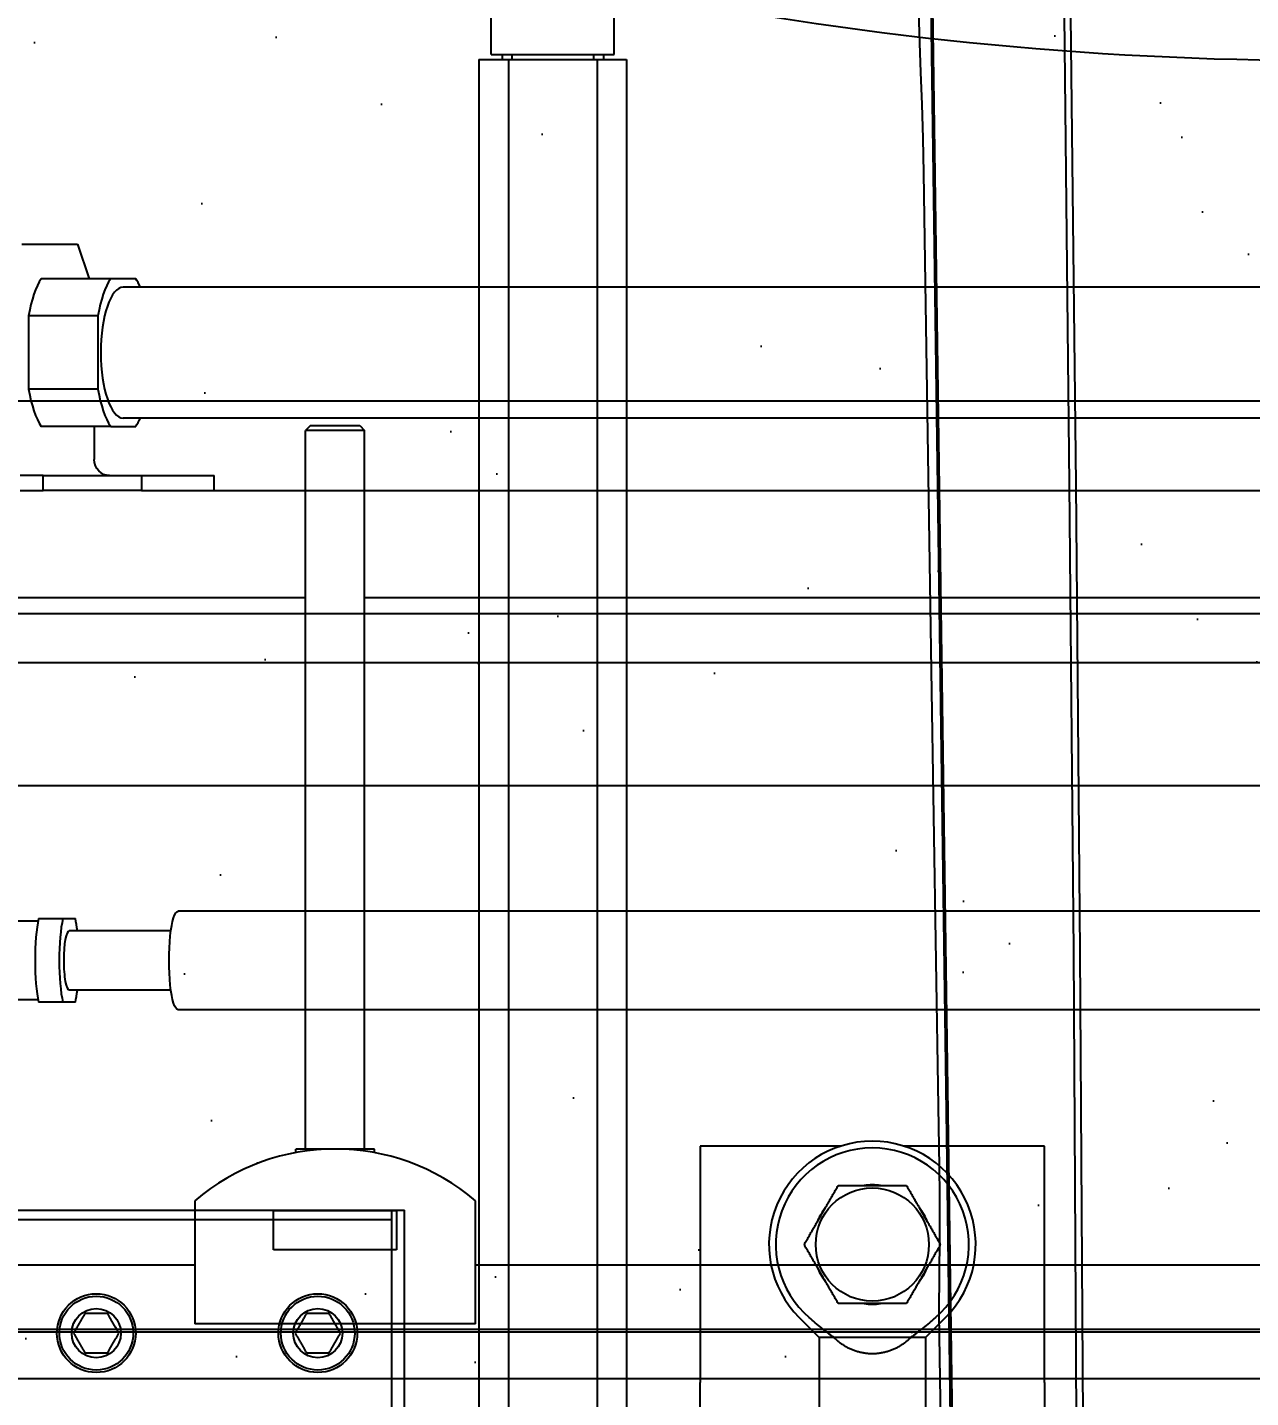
# Model space of a CAD drawing. Header units: millimetres. Extents: x -383313 to -161684, y -117025 to 99224.
# Drawn here: x -344764.6 to -344516.1, y -6713 to -6434.6 of the extents above; entities that cross this region are included whole.
import ezdxf

# ---------------------------------------------------------------- set-up
doc = ezdxf.new("R2010")
doc.units = ezdxf.units.MM
doc.header["$MEASUREMENT"] = 0
doc.linetypes.add('ESKD_shtrihpunktir', pattern=[18, 15, -1, 1, -1])
doc.layers.get('Defpoints').update_dxf_attribs({"color": 31})
for name, color, linetype in [('001__КОНСТРУКТИВ__размеры внутр.', 7, 'Continuous'), ('PV-5D2C5', 7, 'Continuous'), ('PV-CB35', 7, 'Continuous'), ('Робот', 30, 'Continuous')]:
    doc.layers.add(name, color=color, linetype=linetype)
doc.styles.add('PSTUDIO', font='arial.ttf')
doc.dimstyles.new('PS_TICK', dxfattribs={"dimscale": 100, "dimtxt": 2.5, "dimasz": 1, "dimexe": 2, "dimexo": 2, "dimgap": 1, "dimtad": 1, "dimdec": 0, "dimzin": 0, "dimdsep": 46, "dimtxsty": 'PSTUDIO', "dimblk": 'ARCHTICK', "dimcen": 2, "dimdle": 1.5, "dimse1": 1, "dimse2": 1, "dimadec": 0, "dimazin": 0, "dimtfac": 1, "dimtdec": 0, "dimtix": 1, "dimtmove": 1, "dimatfit": 3, "dimldrblk": 'ARCHTICK', "dimfxl": 1, "dimtolj": 1, "dimtzin": 0, "dimarcsym": 0})

# ---------------------------------------------------------------- blocks, each defined once
blk = doc.blocks.new('_ArchTick')
at = {"color": 0, "linetype": 'ByBlock', "const_width": 0.15}
blk.add_lwpolyline([(-0.5, -0.5), (0.5, 0.5)], dxfattribs=at)
blk = doc.blocks.new('*D306')
at = {"layer": '001__КОНСТРУКТИВ__размеры внутр.', "color": 0, "linetype": 'ByBlock', "lineweight": -2, "ltscale": 100, "transparency": 16777216}
for p, q in [((-345089.25, -6786.77), (-345089.25, -7566.79)), ((-343889.25, -6786.77), (-343889.25, -7566.79)), ((-343739.25, -7366.79), (-345239.25, -7366.79))]:
    blk.add_line(p, q, dxfattribs=at)
at = {"layer": 'Defpoints', "color": 0, "ltscale": 100, "transparency": 16777216}
for p in [(-345089.25, -6586.77), (-343889.25, -6586.77), (-345089.25, -7366.79)]:
    blk.add_point(p, dxfattribs=at)
at = {"layer": '001__КОНСТРУКТИВ__размеры внутр.', "color": 0, "lineweight": -2, "ltscale": 100, "transparency": 16777216, "xscale": 100, "yscale": 100, "zscale": 100, "rotation": 180}
blk.add_blockref('_ArchTick', (-345089.25, -7366.79), dxfattribs=at)
at = {"layer": '001__КОНСТРУКТИВ__размеры внутр.', "color": 0, "lineweight": -2, "ltscale": 100, "transparency": 16777216, "xscale": 100, "yscale": 100, "zscale": 100}
blk.add_blockref('_ArchTick', (-343889.25, -7366.79), dxfattribs=at)
at = {"layer": '001__КОНСТРУКТИВ__размеры внутр.', "color": 0, "ltscale": 100, "transparency": 16777216, "insert": (-344489.25, -7139.15), "char_height": 250, "attachment_point": 5, "style": 'PSTUDIO'}
blk.add_mtext('\\A1;1200', dxfattribs=at)
blk = doc.blocks.new('A$C26c17928')
at = {"layer": 'PV-5D2C5'}
for p, q in [((-172.76, 416.21), (-161.47, 416.21)), ((-161.47, 416.21), (-159.08, 409.21)), ((-154.72, 409.21), (-168.81, 409.21)), ((-149.62, 409.21), (-154.72, 409.21)), ((159.15, 407.51), (-152.17, 407.51)), ((-157.3, 401.66), (-171.39, 401.66)), ((-171.39, 401.66), (-171.39, 386.75)), ((-157.3, 401.66), (-157.3, 386.75)), ((-157.3, 386.75), (-171.39, 386.75)), ((-154.72, 379.21), (-168.81, 379.21)), ((-158.05, 379.21), (-158.05, 372.51)), ((-154.72, 379.21), (-149.62, 379.21)), ((159.15, 380.91), (-152.17, 380.91)), ((-168.41, 369.21), (-173.08, 369.21)), ((-168.41, 366.21), (-168.41, 369.21)), ((-168.41, 369.21), (-148.48, 369.21)), ((-148.48, 369.21), (-148.48, 366.21)), ((-148.48, 369.21), (-133.71, 369.21)), ((-133.71, 366.21), (-133.71, 369.21)), ((-173.08, 366.21), (-168.41, 366.21)), ((-148.48, 366.21), (-168.41, 366.21)), ((-148.48, 366.21), (-147.57, 366.21)), ((-147.57, 366.21), (144.33, 366.21)), ((-271.53, 341.21), (144.33, 341.21)), ((-144.33, 331.21), (-180.5, 331.21)), ((271.53, 331.21), (-144.33, 331.21)), ((-144.33, 306.21), (-180.5, 306.21)), ((274.92, 306.21), (-144.33, 306.21)), ((-169.45, 278.71), (-194.63, 278.71)), ((-169.35, 279.21), (-164.43, 279.21)), ((-164.43, 279.21), (-161.89, 279.21)), ((281.76, 280.71), (-141.04, 280.71)), ((-142.5, 276.71), (-163.16, 276.71)), ((-142.5, 264.71), (-163.16, 264.71)), ((-169.45, 262.71), (-194.63, 262.71)), ((-164.43, 262.21), (-169.35, 262.21)), ((-161.89, 262.21), (-164.43, 262.21)), ((281.76, 260.71), (-141.04, 260.71)), ((-35, 233), (-35, 185)), ((-6.4, 233), (-35, 233)), ((35, 233), (6.4, 233)), ((35, 185), (35, 233)), ((-346.11, 220), (-105.8, 220)), ((-105.8, 220), (-97.64, 220)), ((-97.64, 218), (-97.64, 220)), ((-97.64, 220), (-95, 220)), ((-95, 148.5), (-95, 220)), ((-105.8, 218), (-346.11, 218)), ((-97.64, 218), (-105.8, 218)), ((-97.64, 172), (-97.64, 218)), ((-10.8, 194.1), (-14.85, 198.15)), ((10.8, 194.1), (14.85, 198.15)), ((-7.77, 194.1), (-10.8, 194.1)), ((-10.8, 194.1), (-10.8, 158.33)), ((7.77, 194.1), (-7.77, 194.1)), ((10.8, 194.1), (7.77, 194.1)), ((10.8, 194.1), (10.8, 158.33)), ((-35, 173), (-35, 185)), ((35, 185), (35, 173))]:
    blk.add_line(p, q, dxfattribs=at)
for centre, radius in [((0, 213), 11.5), ((-157.64, 195), 8), ((-157.64, 195), 7.5), ((-112.64, 195), 8), ((-112.64, 195), 7.5), ((-157.64, 195), 5), ((-112.64, 195), 5)]:
    blk.add_circle(centre, radius, dxfattribs=at)
for radius, start, end in [(21, 90, 225), (21, 315, 90), (19.62, 310.7966, 229.2034), (12.12, 82.0442, 97.9558), (12.12, 142.0442, 157.9558), (12.12, 22.0442, 37.9558), (12.12, 202.0442, 217.9558), (12.12, 322.0442, 337.9558), (12.12, 262.0442, 277.9558)]:
    blk.add_arc((0, 213), radius, start, end, dxfattribs=at)
for centre, major_axis, ratio, start_param, end_param in [((-166.26, 394.21), (0, -16.75), 0.34202, -2.6804, -2.031989), ((-152.17, 394.21), (0, -16.75), 0.34202, -2.6804, -2.031989), ((-152.17, 394.21), (0, 16.75), 0.34202, -0.653386, -0.461193), ((-152.17, 394.21), (0, 13.3), 0.34202, 0, 1.570796), ((-152.17, 394.21), (0, -13.3), 0.34202, -1.570796, 0), ((-166.26, 394.21), (0, -16.75), 0.34202, -1.109604, -0.461193), ((-152.17, 394.21), (0, -16.75), 0.34202, -1.109604, -0.461193), ((-152.17, 394.21), (0, 16.75), 0.34202, -2.6804, -2.488206), ((-168.08, 270.71), (0, -11), 0.182302, -2.453923, -0.68767), ((-163.16, 270.71), (0, -11), 0.182302, -2.453923, -0.68767), ((-163.16, 270.71), (0, 11), 0.182302, -0.993865, -0.68767), ((-163.16, 270.71), (0, 6), 0.182302, 0, 1.570796), ((-163.16, 270.71), (0, 6), 0.182302, 1.570796, 3.141593), ((-163.16, 270.71), (0, 11), 0.182302, -2.453923, -2.147728)]:
    blk.add_ellipse(centre, major_axis=major_axis, ratio=ratio, start_param=start_param, end_param=end_param, dxfattribs=at)
at = {"layer": 'PV-5D2C5', "extrusion": (0, 0, -1)}
for centre, major_axis, ratio, end_param in [((-154.95, 372.51), (0, -3.3), 0.939693, 1.570796), ((-141.04, 270.71), (0, -10), 0.182302, 3.141593)]:
    blk.add_ellipse(centre, major_axis=major_axis, ratio=ratio, start_param=0, end_param=end_param, dxfattribs=at)
at = {"layer": 'PV-5D2C5'}
for points, weights, degree in [([(-13.86, 213), (-10.39, 219), (-6.93, 225)], [1.17681485541, 1.35886874711, 1.17681485541], 2), ([(-6.93, 225), (0, 225), (6.93, 225)], [1.17681485541, 1.35886874711, 1.17681485541], 2), ([(6.93, 225), (10.39, 219), (13.86, 213)], [1.17681485541, 1.35886874711, 1.17681485541], 2), ([(-6.93, 201), (-10.39, 207), (-13.86, 213)], [1.17681485541, 1.35886874711, 1.17681485541], 2), ([(13.86, 213), (10.39, 207), (6.93, 201)], [1.17681485541, 1.35886874711, 1.17681485541], 2), ([(6.93, 201), (0, 201), (-6.93, 201)], [1.17681485541, 1.35886874711, 1.17681485541], 2), ([(-159.95, 199), (-161.11, 197), (-162.26, 195)], [1.04422863406, 1.20577136594, 1.04422863406], 2), ([(-155.34, 199), (-157.64, 199), (-159.95, 199)], [1.04422863406, 1.20577136594, 1.04422863406], 2), ([(-153.03, 195), (-154.18, 197), (-155.34, 199)], [1.04422863406, 1.20577136594, 1.04422863406], 2), ([(-114.95, 199), (-116.11, 197), (-117.26, 195)], [1.04422863406, 1.20577136594, 1.04422863406], 2), ([(-110.34, 199), (-112.64, 199), (-114.95, 199)], [1.04422863406, 1.20577136594, 1.04422863406], 2), ([(-108.03, 195), (-109.18, 197), (-110.34, 199)], [1.04422863406, 1.20577136594, 1.04422863406], 2), ([(-162.26, 195), (-161.11, 193), (-159.95, 191)], [1.04422863406, 1.20577136594, 1.04422863406], 2), ([(-155.34, 191), (-154.18, 193), (-153.03, 195)], [1.04422863406, 1.20577136594, 1.04422863406], 2), ([(-117.26, 195), (-116.11, 193), (-114.95, 191)], [1.04422863406, 1.20577136594, 1.04422863406], 2), ([(-110.34, 191), (-109.18, 193), (-108.03, 195)], [1.04422863406, 1.20577136594, 1.04422863406], 2), ([(7.77, 194.1), (3.25, 189.42), (-3.25, 189.42), (-7.77, 194.1)], [1, 0.796296296296, 0.796296296296, 1], 3), ([(-159.95, 191), (-157.64, 191), (-155.34, 191)], [1.04422863406, 1.20577136594, 1.04422863406], 2), ([(-114.95, 191), (-112.64, 191), (-110.34, 191)], [1.04422863406, 1.20577136594, 1.04422863406], 2)]:
    blk.add_rational_spline(points, weights, degree=degree, dxfattribs=at)
for points, knots in [([(-7.77, 194.1), (-8.65, 194.73), (-9.5, 195.4), (-11.18, 196.75), (-12, 197.45), (-12.82, 198.15)], [0.049785818, 0.049785818, 0.049785818, 0.049785818, 0.053002819, 0.053002819, 0.056219821, 0.056219821, 0.056219821, 0.056219821]), ([(12.82, 198.15), (12, 197.45), (11.17, 196.75), (9.49, 195.39), (8.64, 194.73), (7.77, 194.1)], [0.026270027, 0.026270027, 0.026270027, 0.026270027, 0.029506027, 0.029506027, 0.032742027, 0.032742027, 0.032742027, 0.032742027])]:
    blk.add_open_spline(points, degree=3, knots=knots, dxfattribs=at)
blk = doc.blocks.new('Робот ABB IRB660_3.15 (сверху)')
at = {"layer": 'Робот', "color": 30}
for p, q in [((142.25, 709.72), (142.25, 1929.72)), ((148.25, 709.72), (148.25, 1929.72)), ((166.25, 709.72), (166.25, 1929.72)), ((172.25, 709.72), (172.25, 1929.72)), ((148.25, 709.72), (142.25, 709.72)), ((169.75, 708.72), (144.75, 708.72)), ((144.75, 708.72), (144.75, 680.43)), ((146.95, 708.72), (146.95, 709.72)), ((166.25, 709.72), (148.25, 709.72)), ((148.95, 708.72), (148.95, 709.72)), ((165.55, 708.72), (165.55, 709.72)), ((172.25, 709.72), (166.25, 709.72)), ((167.55, 708.72), (167.55, 709.72)), ((169.75, 708.72), (169.75, 680.43))]:
    blk.add_line(p, q, dxfattribs=at)
at = {"layer": 'Робот', "color": 30, "flags": 128}
for points in [[(62.11, 210.65), (61.76, 222.8), (59.99, 288.11), (58.36, 353.37), (57.16, 404.85), (56.06, 456.3), (54.63, 530.94), (53.22, 615.99), (52.05, 700.91), (50.99, 796.04), (50.17, 891), (49.59, 985.73), (49.27, 1080.23), (49.22, 1174.47), (49.34, 1233.19), (49.55, 1291.81), (49.96, 1366.59), (50.56, 1441.17), (51.29, 1513.01)], [(52.67, 1512.88), (51.89, 1441.05), (51.27, 1369.69), (50.83, 1298.15), (50.8, 1291.72), (50.58, 1235.66), (50.47, 1179.5), (50.47, 1174.39), (50.53, 1080.16), (50.86, 985.67), (51.43, 890.94), (52.25, 796), (53.29, 700.87), (54.64, 603.13), (56.32, 505.21), (58.34, 407.13), (60.69, 308.92), (63.38, 210.61)], [(86.78, 208.89), (85.99, 266.87), (84.99, 340.69), (83.99, 414.45), (82.65, 512.69), (81.31, 610.81), (79.97, 708.78), (78.96, 782.14), (77.95, 855.41), (76.61, 952.97), (75.26, 1050.34), (73.91, 1147.52), (72.56, 1244.49), (71.21, 1341.25), (69.85, 1437.77), (68.83, 1510)], [(69.16, 1509.75), (70.16, 1437.53), (71.17, 1365.18), (72.18, 1292.71), (73.19, 1220.08), (74.2, 1147.33), (75.21, 1074.49), (76.22, 1001.53), (77.23, 928.45), (78.24, 855.26), (79.25, 782), (80.26, 708.64), (81.27, 635.2), (82.29, 561.67), (83.3, 488.04), (84.31, 414.34), (85.32, 340.59), (86.33, 266.78), (87.13, 208.84)], [(78.84, 964.6), (78.7, 973.41), (77.69, 1037.52), (76.69, 1100.76), (75.7, 1163.69), (74.72, 1226.03), (74.36, 1248.71), (73.99, 1272.02), (73.61, 1296.24), (73.21, 1321.4), (72.79, 1347.57), (72.37, 1374.76), (71.95, 1401.32), (71.52, 1428.73), (71.44, 1433.67)], [(78.78, 934.72), (78.71, 940.55), (78.7, 944.22), (78.7, 947.76), (78.71, 951.25), (78.74, 954.52), (78.79, 958.52), (78.83, 961.96), (78.84, 964), (78.83, 964.6)], [(81.96, 732.81), (81.61, 755.09), (80.37, 833.85), (78.97, 922.41), (78.78, 934.72)], [(83.02, 698.11), (83.01, 698.88), (82.91, 702.01), (82.76, 706.39), (82.53, 712.32), (82.31, 718.85), (82.11, 725.72), (81.96, 732.81)]]:
    blk.add_lwpolyline(points, dxfattribs=at)
at = {"layer": 'Робот'}
for radius in [3150, 1054]:
    blk.add_circle((0, 0), radius, dxfattribs=at)
at = {"layer": 'Робот', "color": 30, "linetype": 'ESKD_shtrihpunktir', "ltscale": 15}
blk.add_circle((0, 0), 710, dxfattribs=at)
blk = doc.blocks.new('A$C0e877309')
h = blk.add_hatch()
h.set_pattern_fill('AR-SAND', color=256, scale=2)
h.set_pattern_definition([(37.5, (-2480.5, -1360.185), (-3.2, 97.8826), [0, -77.216, 0, -86.36, 0, -82.55]), (7.5, (-2480.5, -1360.19), (89.9047, 143.365), [0, -41.656, 0, -69.596, 0, -26.67]), (327.5, (-2542.98, -1360.185), (158.1985, 0.2874), [0, -25.4, 0, -91.44, 0, -119.38]), (317.5, (-2542.98, -1360.19), (152.7113, 44.586), [0, -12.7, 0, -59.944, 0, -68.58])])
h.paths.add_polyline_path([(-975.05, 987.36), (-975.05, -1012.64), (1024.95, -1012.64), (1024.95, 987.36)])
blk = doc.blocks.new('*U206')
at = {"layer": 'PV-CB35'}
for p, q in [((1493.59, 1852.97), (2952.54, 1852.97)), ((2197.54, 1847.97), (2196.54, 1846.97)), ((2208.54, 1846.97), (2196.54, 1846.97)), ((2196.54, 1700.97), (2196.54, 1846.97)), ((2197.54, 1847.97), (2207.54, 1847.97)), ((2207.54, 1847.97), (2208.54, 1846.97)), ((2208.54, 1700.97), (2208.54, 1846.97)), ((2196.54, 1812.97), (1608.54, 1812.97)), ((2746.54, 1812.97), (2208.54, 1812.97)), ((2202.54, 1700.97), (2194.54, 1700.97)), ((2194.54, 1700.24), (2194.54, 1700.97)), ((2210.54, 1700.97), (2202.54, 1700.97)), ((2210.54, 1700.24), (2210.54, 1700.97)), ((2174.04, 1690.47), (2174.04, 1665.47)), ((2231.04, 1665.47), (2231.04, 1690.47)), ((2190.04, 1680.47), (2190.04, 1688.47)), ((2190.04, 1688.47), (2215.04, 1688.47)), ((2215.04, 1688.47), (2215.04, 1680.47)), ((2215.04, 1680.47), (2190.04, 1680.47)), ((1631.04, 1677.47), (2174.04, 1677.47)), ((2231.04, 1677.47), (2724.04, 1677.47)), ((2231.04, 1665.47), (2174.04, 1665.47)), ((878.52, 1664.34), (2952.54, 1664.34)), ((878.52, 1663.83), (2952.54, 1663.83)), ((878.52, 1654.37), (2952.54, 1654.37))]:
    blk.add_line(p, q, dxfattribs=at)
blk.add_arc((2202.54, 1657.04), 43.93, 49.5503, 130.4497, dxfattribs=at)

msp = doc.modelspace()

# ---------------------------------------------------------------- block references
at = {"ltscale": 100}
for name, p in [('A$C0e877309', (-344437.63713, -5797.42318)), ('A$C26c17928', (-344592.97016, -6894.90594))]:
    msp.add_blockref(name, p, dxfattribs=at)
at = {"layer": 'PV-CB35'}
msp.add_blockref('*U206', (-346904.64384, -8363.47011), dxfattribs=at)
at = {"layer": 'Робот', "rotation": 180}
msp.add_blockref('Робот ABB IRB660_3.15 (сверху)', (-344500.63713, -5731.42318), dxfattribs=at)

# ---------------------------------------------------------------- dimensions: what is measured, and where the dimension line sits
at = {"layer": '001__КОНСТРУКТИВ__размеры внутр.', "ltscale": 100}
dim = msp.add_linear_dim(base=(-345089.2459, -7366.79448), p1=(-343889.2459, -6586.77247), p2=(-345089.2459, -6586.77247), dimstyle='PS_TICK', override={"dimse1": 0, "dimse2": 0, "dimarcsym": 1}, dxfattribs=at)
dim.commit()
dim.dimension.update_dxf_attribs({"geometry": '*D306', "text_midpoint": (-344489.2459, -7139.15123)})

doc.saveas('drawing.dxf')
